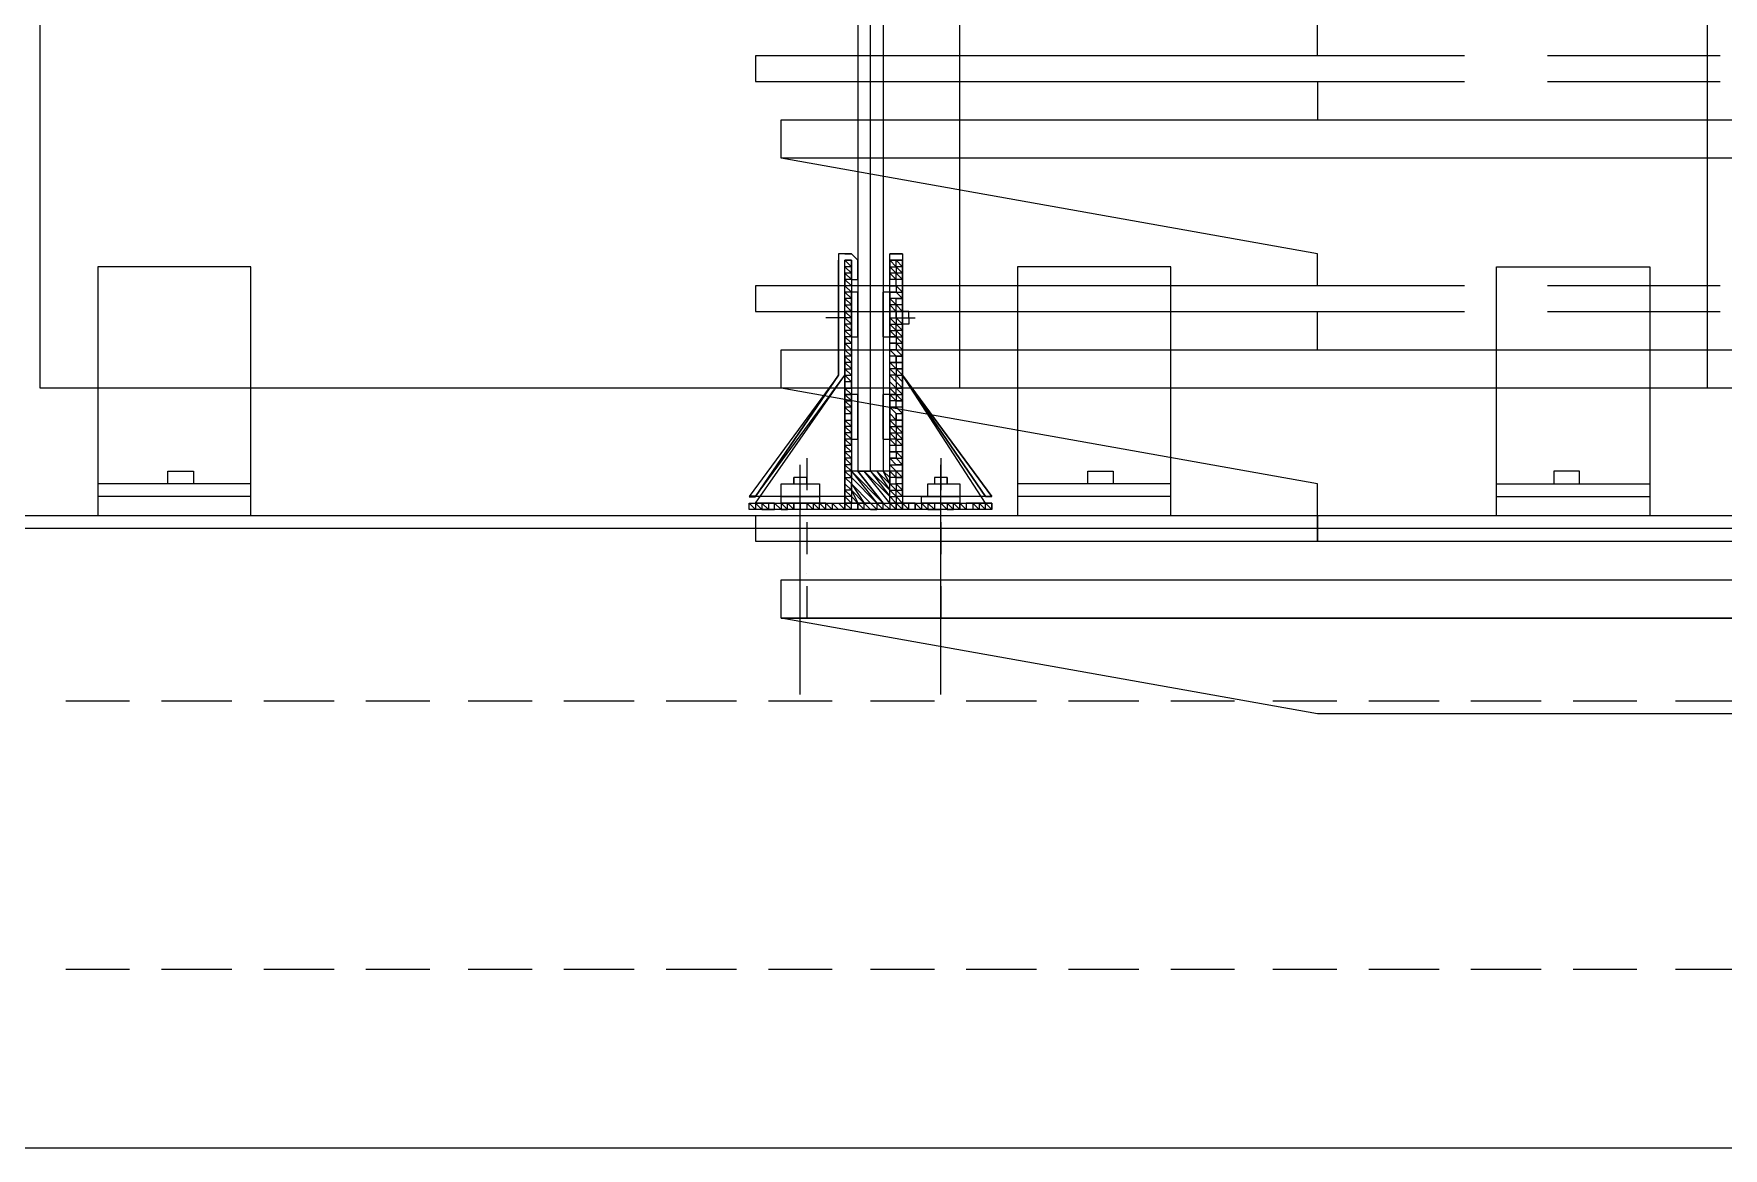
# Model space of a CAD drawing. Header units: millimetres. Extents: x 182 to 575, y -105 to 95.
# Drawn here: x 275.285 to 276.544, y 79.825 to 80.656 of the extents above; entities that cross this region are included whole.
import ezdxf

# ---------------------------------------------------------------- set-up
doc = ezdxf.new("R2010")
doc.units = ezdxf.units.MM
doc.header["$MEASUREMENT"] = 0
doc.layers.add('PDF_Geometry', color=7, linetype='Continuous')

msp = doc.modelspace()

# ---------------------------------------------------------------- linework, layer by layer
at = {"layer": 'PDF_Geometry', "lineweight": 13}
for points in [[(275.8992, 80.3301), (275.9088, 80.3301), (275.9088, 81.4253), (275.8992, 81.4253)], [(275.8992, 80.3301), (275.9088, 80.3301), (275.9088, 81.4253), (275.8992, 81.4253)], [(275.9183, 80.3301), (275.9088, 80.3301), (275.9088, 81.4253), (275.9183, 81.4253)], [(275.9183, 80.3301), (275.9088, 80.3301), (275.9088, 81.4253), (275.9183, 81.4253)], [(275.2897, 81.3729), (276.5326, 81.3729), (276.5326, 80.392), (275.2897, 80.392)], [(275.9754, 81.3729), (277.3231, 81.3729), (277.3231, 80.392), (275.9754, 80.392)], [(275.885, 80.4015), (275.885, 80.4872), (275.885, 80.4015), (275.8231, 80.311)], [(275.885, 80.4015), (275.885, 80.4872), (275.885, 80.4015), (275.8231, 80.311)], [(275.8945, 80.492), (275.8897, 80.492)], [(275.8897, 80.4872), (275.8945, 80.4872), (275.8945, 80.3062), (275.9231, 80.3062), (275.9231, 80.4872), (275.9326, 80.4872), (275.9326, 80.3015), (275.8897, 80.3015)], [(275.9945, 80.311), (275.9326, 80.4015), (275.9326, 80.4872), (275.9231, 80.4872), (275.9231, 80.4729), (275.9231, 80.4872), (275.9231, 80.492), (275.9326, 80.492), (275.9326, 80.4872), (275.9326, 80.4015), (275.9993, 80.311)], [(275.9231, 80.492), (275.9326, 80.492)], [(275.385, 80.3301), (275.404, 80.3301), (275.404, 80.3205), (275.385, 80.3205)], [(275.8707, 80.3205), (275.8707, 80.311), (275.8421, 80.311), (275.8421, 80.3205)], [(275.9754, 80.3205), (275.9754, 80.311), (275.9516, 80.311), (275.9516, 80.3205)], [(276.0707, 80.3301), (276.0897, 80.3301), (276.0897, 80.3205), (276.0707, 80.3205)], [(276.4373, 80.3301), (276.4183, 80.3301), (276.4183, 80.3205), (276.4373, 80.3205)], [(275.8707, 80.311), (275.8707, 80.3062), (275.8421, 80.3062), (275.8421, 80.311)], [(275.9754, 80.311), (275.9754, 80.3062), (275.9469, 80.3062), (275.9469, 80.311)]]:
    msp.add_lwpolyline(points, close=True, dxfattribs=at)
at = {"layer": 'PDF_Geometry', "lineweight": 0}
for points in [[(276.2421, 80.6396), (276.2421, 80.6634), (275.8421, 80.7301), (275.8421, 80.7634), (277.2231, 80.7634)], [(276.2421, 80.6205), (276.2421, 80.592)], [(276.2421, 80.4681), (276.2421, 80.492), (275.8421, 80.5634), (275.8421, 80.592), (277.2231, 80.592)], [(275.9183, 80.4301), (275.9183, 80.4634)], [(275.9231, 80.4301), (275.9231, 80.4634)], [(276.2421, 80.4205), (276.2421, 80.4491)], [(276.2421, 80.2967), (276.2421, 80.3205), (275.8421, 80.392), (275.8421, 80.4205), (277.2231, 80.4205)], [(275.9183, 80.3539), (275.9183, 80.3872)], [(275.9231, 80.3539), (275.9231, 80.3872)], [(275.9993, 80.2967), (275.8183, 80.2967)]]:
    msp.add_lwpolyline(points, dxfattribs=at)
at = {"layer": 'PDF_Geometry', "lineweight": 20}
for points in [[(276.2421, 80.6396), (275.8231, 80.6396), (275.8231, 80.6205), (276.2421, 80.6205)], [(275.885, 80.4872), (275.885, 80.4015), (275.8183, 80.311), (275.8231, 80.311), (275.8897, 80.4015), (275.8897, 80.4872), (275.8945, 80.4872), (275.8945, 80.4729), (275.8992, 80.4729), (275.8992, 80.4872)], [(275.8945, 80.492), (275.8897, 80.492)], [(275.8897, 80.4872), (275.8897, 80.4872)], [(275.8945, 80.4872), (275.8945, 80.4872)], [(275.9231, 80.492), (275.9326, 80.492)], [(275.9945, 80.311), (275.9326, 80.311), (275.9326, 80.4015), (275.9326, 80.4872), (275.9231, 80.4872), (275.9231, 80.4729), (275.9231, 80.4872)], [(275.9945, 80.3062), (275.9326, 80.4015), (275.9945, 80.311), (275.9993, 80.311), (275.9326, 80.4015), (275.9326, 80.4872)], [(276.2421, 80.4681), (275.8231, 80.4681), (275.8231, 80.4491), (276.2421, 80.4491)], [(275.9326, 80.4443), (275.9326, 80.4491), (275.9326, 80.4443)], [(275.8945, 80.4443), (275.8754, 80.4443)], [(275.9231, 80.4443), (275.9421, 80.4443)], [(275.9326, 80.4443), (275.9326, 80.4396), (275.9326, 80.4443)], [(275.8231, 80.3062), (275.8897, 80.4015), (275.8897, 80.311), (275.8231, 80.311)], [(275.9183, 80.3062), (275.8992, 80.3301), (275.9183, 80.3062), (275.8945, 80.3301), (275.9135, 80.3062), (275.8945, 80.3253), (275.9135, 80.3062)], [(275.9088, 80.3062), (275.8945, 80.3205), (275.9088, 80.3062)], [(275.8945, 80.3205), (275.904, 80.3062), (275.8945, 80.3158), (275.904, 80.3062)], [(275.9088, 80.3301), (275.9231, 80.311), (275.904, 80.3301), (275.9231, 80.311)], [(275.9231, 80.3062), (275.904, 80.3301)], [(275.9231, 80.3205), (275.9135, 80.3301), (275.9231, 80.3158), (275.9088, 80.3301), (275.9231, 80.3158)], [(275.9231, 80.3301), (275.9231, 80.3253), (275.9183, 80.3301), (275.9231, 80.3205), (275.9183, 80.3301)], [(275.8945, 80.3158), (275.8992, 80.3062), (275.8945, 80.311), (275.8992, 80.3062)], [(275.8945, 80.3062), (275.8945, 80.3062)], [(277.6802, 80.2872), (272.985, 80.2872)], [(277.6802, 79.8253), (272.985, 79.8253)]]:
    msp.add_lwpolyline(points, dxfattribs=at)
at = {"layer": 'PDF_Geometry', "lineweight": 13}
for points in [[(276.3516, 80.6396), (276.2421, 80.6396)], [(276.5421, 80.6396), (276.4135, 80.6396)], [(276.2421, 80.6205), (276.3516, 80.6205)], [(276.4135, 80.6205), (276.5421, 80.6205)], [(275.8945, 80.492), (275.8897, 80.492)], [(275.8897, 80.4872), (275.8945, 80.4872), (275.8945, 80.4729), (275.8945, 80.4872)], [(275.8897, 80.4872), (275.8897, 80.4872)], [(275.8897, 80.4872), (275.8897, 80.4872)], [(275.8897, 80.4872), (275.8897, 80.4872)], [(275.8945, 80.4872), (275.8945, 80.4729), (275.8945, 80.4872)], [(275.9231, 80.492), (275.9326, 80.492)], [(275.9326, 80.4872), (275.9326, 80.4015), (275.9993, 80.311), (275.9326, 80.4015), (275.9326, 80.4872), (275.9326, 80.4015), (275.9993, 80.311), (275.9945, 80.311), (275.9326, 80.4015), (275.9326, 80.4872), (275.9231, 80.4872), (275.9231, 80.4729), (275.9231, 80.4872)], [(275.9231, 80.4872), (275.9231, 80.4729), (275.9231, 80.4872)], [(275.4469, 80.2967), (275.4469, 80.4824), (275.3326, 80.4824), (275.3326, 80.2967)], [(276.1326, 80.2967), (276.1326, 80.4824), (276.0183, 80.4824), (276.0183, 80.2967)], [(276.3754, 80.2967), (276.3754, 80.4824), (276.4897, 80.4824), (276.4897, 80.2967)], [(276.3516, 80.4681), (276.2421, 80.4681)], [(276.5421, 80.4681), (276.4135, 80.4681)], [(276.2421, 80.4491), (276.3516, 80.4491)], [(276.4135, 80.4491), (276.5421, 80.4491)], [(275.8231, 80.3062), (275.8897, 80.3062), (275.8897, 80.4015)], [(275.8564, 80.1634), (275.8564, 80.3348)], [(275.8612, 80.3396), (275.8612, 80.3158)], [(275.9612, 80.3396), (275.9612, 80.3158)], [(275.9612, 80.1634), (275.9612, 80.3348)], [(275.4469, 80.3205), (275.3326, 80.3205)], [(275.8612, 80.3253), (275.8612, 80.3205), (275.8612, 80.3253), (275.8516, 80.3253), (275.8516, 80.3205), (275.8516, 80.3253)], [(275.9612, 80.3253), (275.9564, 80.3253), (275.9564, 80.3205)], [(275.9659, 80.3253), (275.9659, 80.3205), (275.9659, 80.3253), (275.9612, 80.3253), (275.9612, 80.3205)], [(276.1326, 80.3205), (276.0183, 80.3205)], [(276.3754, 80.3205), (276.4897, 80.3205)], [(275.4469, 80.311), (275.3326, 80.311)], [(276.1326, 80.311), (276.0183, 80.311)], [(276.3754, 80.311), (276.4897, 80.311)], [(277.6802, 80.2967), (272.985, 80.2967)], [(275.8612, 80.3062), (275.8612, 80.3062)], [(275.9612, 80.3062), (275.9612, 80.3062)], [(276.3088, 80.2967), (276.2421, 80.2967), (276.2421, 80.2777), (276.3088, 80.2777)], [(276.4992, 80.2967), (276.3707, 80.2967)], [(275.8612, 80.292), (275.8612, 80.2682)], [(275.9612, 80.292), (275.9612, 80.2682)], [(276.3707, 80.2777), (276.4992, 80.2777)], [(275.8612, 80.2539), (275.8612, 80.2539)], [(275.8612, 80.2443), (275.8612, 80.2205)], [(275.9612, 80.2539), (275.9612, 80.2539)], [(275.9612, 80.2443), (275.9612, 80.2205)], [(275.3564, 80.1586), (275.3088, 80.1586)], [(275.4326, 80.1586), (275.3802, 80.1586)], [(275.5088, 80.1586), (275.4564, 80.1586)], [(275.5802, 80.1586), (275.5326, 80.1586)], [(275.6564, 80.1586), (275.6088, 80.1586)], [(275.7326, 80.1586), (275.6802, 80.1586)], [(275.8088, 80.1586), (275.7564, 80.1586)], [(275.8802, 80.1586), (275.8326, 80.1586)], [(275.9564, 80.1586), (275.9088, 80.1586)], [(276.0326, 80.1586), (275.9802, 80.1586)], [(276.1088, 80.1586), (276.0564, 80.1586)], [(276.1802, 80.1586), (276.1326, 80.1586)], [(276.2564, 80.1586), (276.2088, 80.1586)], [(276.3326, 80.1586), (276.2802, 80.1586)], [(276.4088, 80.1586), (276.3564, 80.1586)], [(276.4802, 80.1586), (276.4326, 80.1586)], [(276.5564, 80.1586), (276.5088, 80.1586)], [(275.3564, 79.9586), (275.3088, 79.9586)], [(275.4326, 79.9586), (275.3802, 79.9586)], [(275.5088, 79.9586), (275.4564, 79.9586)], [(275.5802, 79.9586), (275.5326, 79.9586)], [(275.6564, 79.9586), (275.6088, 79.9586)], [(275.7326, 79.9586), (275.6802, 79.9586)], [(275.8088, 79.9586), (275.7564, 79.9586)], [(275.8802, 79.9586), (275.8326, 79.9586)], [(275.9564, 79.9586), (275.9088, 79.9586)], [(276.0326, 79.9586), (275.9802, 79.9586)], [(276.1088, 79.9586), (276.0564, 79.9586)], [(276.1802, 79.9586), (276.1326, 79.9586)], [(276.2564, 79.9586), (276.2088, 79.9586)], [(276.3326, 79.9586), (276.2802, 79.9586)], [(276.4088, 79.9586), (276.3564, 79.9586)], [(276.4802, 79.9586), (276.4326, 79.9586)], [(276.5564, 79.9586), (276.5088, 79.9586)]]:
    msp.add_lwpolyline(points, dxfattribs=at)
at = {"layer": 'PDF_Geometry', "lineweight": 0}
for points in [[(275.8421, 80.592), (277.3231, 80.592), (277.3231, 80.5634), (275.8421, 80.5634)], [(275.8945, 80.4634), (275.8945, 80.4301)], [(275.8992, 80.4634), (275.8992, 80.4301)], [(275.9231, 80.4634), (275.9231, 80.4301)], [(275.8421, 80.4205), (277.3231, 80.4205), (277.3231, 80.392), (275.8421, 80.392)], [(275.8945, 80.3872), (275.8945, 80.3539)], [(275.8992, 80.3872), (275.8992, 80.3539)], [(275.9231, 80.3872), (275.9231, 80.3539)], [(275.8421, 80.2205), (275.8421, 80.2491), (277.3231, 80.2491), (277.3231, 80.2205)], [(277.3231, 80.2205), (277.3231, 80.1491), (276.2421, 80.1491), (275.8421, 80.2205)]]:
    msp.add_lwpolyline(points, close=True, dxfattribs=at)
at = {"layer": 'PDF_Geometry', "lineweight": 20}
for points in [[(275.8231, 80.311), (275.8897, 80.4015), (275.8897, 80.4872), (275.8945, 80.4872), (275.8945, 80.4729), (275.8992, 80.4729), (275.8992, 80.4872), (275.8945, 80.492), (275.8897, 80.492), (275.885, 80.492), (275.885, 80.4872), (275.885, 80.4015), (275.8183, 80.311)], [(275.8992, 80.4634), (275.8945, 80.4634), (275.8945, 80.4301), (275.8992, 80.4301)], [(275.9231, 80.4634), (275.9183, 80.4634), (275.9183, 80.4301), (275.9231, 80.4301)], [(275.885, 80.4443), (275.885, 80.4491), (275.885, 80.4443), (275.885, 80.4491), (275.885, 80.4443), (275.885, 80.4396), (275.885, 80.4443), (275.885, 80.4396)], [(275.9373, 80.4443), (275.9373, 80.4491), (275.9326, 80.4491), (275.9326, 80.4443)], [(275.9373, 80.4443), (275.9373, 80.4396), (275.9326, 80.4396), (275.9326, 80.4443)], [(275.8992, 80.3872), (275.8945, 80.3872), (275.8945, 80.3539), (275.8992, 80.3539)], [(275.9231, 80.3872), (275.9183, 80.3872), (275.9183, 80.3539), (275.9231, 80.3539)], [(275.9231, 80.3301), (275.8945, 80.3301), (275.8945, 80.3062), (275.9231, 80.3062)], [(275.9993, 80.3062), (275.9993, 80.3015), (275.8183, 80.3015), (275.8183, 80.3062)], [(275.8231, 80.2777), (277.3231, 80.2777), (277.3231, 80.2967), (275.8231, 80.2967)], [(275.8231, 80.2777), (276.2421, 80.2777), (276.2421, 80.2967), (275.8231, 80.2967)], [(275.8421, 80.2205), (275.8421, 80.2491), (277.3231, 80.2491), (277.3231, 80.2205)], [(277.3231, 80.2205), (277.3231, 80.1491), (276.2421, 80.1491), (275.8421, 80.2205)]]:
    msp.add_lwpolyline(points, close=True, dxfattribs=at)
at = {"layer": 'PDF_Geometry', "color": 8, "lineweight": 13, "true_color": 0x808080}
for points in [[(275.8897, 80.4872), (275.8945, 80.4824), (275.8945, 80.4872)], [(275.8897, 80.4586), (275.8897, 80.4539), (275.8945, 80.4539)], [(275.8897, 80.4443), (275.8945, 80.4396), (275.8945, 80.4443), (275.8897, 80.4491)], [(275.9231, 80.4443), (275.9278, 80.4443), (275.9278, 80.4396), (275.9326, 80.4396), (275.9278, 80.4443), (275.9278, 80.4491), (275.9231, 80.4491)], [(275.8897, 80.392), (275.8945, 80.392), (275.8945, 80.3967), (275.8897, 80.3967)], [(275.9231, 80.4015), (275.9278, 80.3967), (275.9278, 80.4015)], [(275.9278, 80.3967), (275.9278, 80.392), (275.9326, 80.392)], [(275.8897, 80.3681), (275.8897, 80.3729), (275.8897, 80.3681), (275.8945, 80.3681), (275.8945, 80.3634)], [(275.9231, 80.3681), (275.9278, 80.3634), (275.9326, 80.3634), (275.9278, 80.3634), (275.9278, 80.3681)], [(275.9278, 80.3539), (275.9326, 80.3491), (275.9278, 80.3491), (275.9278, 80.3539), (275.9231, 80.3539), (275.9231, 80.3586), (275.9278, 80.3586)], [(275.8897, 80.3205), (275.8945, 80.3158), (275.8945, 80.3205), (275.8897, 80.3253)], [(275.9231, 80.3205), (275.9278, 80.3205), (275.9278, 80.3158), (275.9326, 80.3158), (275.9278, 80.3205), (275.9278, 80.3253), (275.9231, 80.3253)], [(275.8183, 80.3062), (275.8231, 80.3062), (275.8231, 80.3015)], [(275.8373, 80.3062), (275.8421, 80.3062), (275.8421, 80.3015)], [(275.8516, 80.3062), (275.8516, 80.3015), (275.8516, 80.3062), (275.8469, 80.3062)], [(275.8754, 80.3015), (275.8754, 80.3062), (275.8707, 80.3062)], [(275.8754, 80.3062), (275.8802, 80.3062), (275.8802, 80.3015)], [(275.8897, 80.3062), (275.8897, 80.3015), (275.885, 80.3062), (275.8897, 80.3062), (275.8945, 80.3015), (275.8945, 80.3062)], [(275.8897, 80.3062), (275.8945, 80.3015), (275.8945, 80.3062)], [(275.8992, 80.3062), (275.8945, 80.3062), (275.8992, 80.3062), (275.8992, 80.3015)], [(275.8992, 80.3062), (275.8945, 80.3062), (275.8992, 80.3062), (275.8992, 80.3015)], [(275.8992, 80.3062), (275.904, 80.3015), (275.904, 80.3062)], [(275.8992, 80.3062), (275.904, 80.3015), (275.904, 80.3062)], [(275.904, 80.3062), (275.9088, 80.3015), (275.9135, 80.3015), (275.9088, 80.3062), (275.9135, 80.3062), (275.9135, 80.3015), (275.9088, 80.3015), (275.904, 80.3062), (275.9088, 80.3062), (275.904, 80.3062), (275.9088, 80.3062)], [(275.9088, 80.3062), (275.9135, 80.3062), (275.9135, 80.3015)], [(275.9135, 80.3062), (275.9183, 80.3015), (275.9135, 80.3062), (275.9183, 80.3062), (275.9231, 80.3062), (275.9231, 80.3015), (275.9183, 80.3015), (275.9183, 80.3062), (275.9135, 80.3062), (275.9183, 80.3062), (275.9231, 80.3015), (275.9183, 80.3015), (275.9183, 80.3062)], [(275.9183, 80.3062), (275.9231, 80.3062), (275.9231, 80.3015)], [(275.9231, 80.3062), (275.9278, 80.3015), (275.9278, 80.3062)], [(275.9326, 80.3062), (275.9373, 80.3015), (275.9373, 80.3062)], [(275.9421, 80.3062), (275.9421, 80.3015), (275.9421, 80.3062), (275.9373, 80.3062)], [(275.9421, 80.3062), (275.9469, 80.3062), (275.9469, 80.3015)], [(275.9516, 80.3062), (275.9564, 80.3062), (275.9564, 80.3015)], [(275.9612, 80.3062), (275.9659, 80.3062), (275.9659, 80.3015)], [(275.9754, 80.3062), (275.9754, 80.3015), (275.9754, 80.3062), (275.9707, 80.3062)], [(275.9754, 80.3062), (275.9802, 80.3062), (275.9802, 80.3015)], [(275.9897, 80.3062), (275.9945, 80.3015), (275.9945, 80.3062)], [(275.9993, 80.3015), (275.9993, 80.3062), (275.9945, 80.3062)]]:
    msp.add_lwpolyline(points, close=True, dxfattribs=at)
for points in [[(275.8897, 80.4872), (275.8897, 80.4872)], [(275.8897, 80.4872), (275.8897, 80.4872)], [(275.8945, 80.4872), (275.8945, 80.4872)], [(275.9326, 80.4872), (275.9278, 80.4872), (275.9326, 80.4824), (275.9278, 80.4824), (275.9278, 80.4872), (275.9231, 80.4872), (275.9278, 80.4824), (275.9326, 80.4777), (275.9278, 80.4777), (275.9231, 80.4824), (275.9278, 80.4824), (275.9278, 80.4777), (275.9326, 80.4729), (275.9278, 80.4729), (275.9278, 80.4777), (275.9231, 80.4777), (275.9231, 80.4824)], [(275.9278, 80.4872), (275.9278, 80.4872)], [(275.8945, 80.4824), (275.8897, 80.4824), (275.8945, 80.4777), (275.8897, 80.4777), (275.8897, 80.4729), (275.8945, 80.4681), (275.8897, 80.4681), (275.8897, 80.4729)], [(275.8897, 80.4824), (275.8897, 80.4824)], [(275.8897, 80.4824), (275.8897, 80.4824)], [(275.8897, 80.4777), (275.8945, 80.4729), (275.8945, 80.4777)], [(275.8897, 80.4777), (275.8897, 80.4777)], [(275.8897, 80.4777), (275.8897, 80.4777)], [(275.8945, 80.4729), (275.8897, 80.4729), (275.8897, 80.4681), (275.8945, 80.4634), (275.8897, 80.4634), (275.8897, 80.4681)], [(275.8897, 80.4729), (275.8897, 80.4729)], [(275.9326, 80.4681), (275.9278, 80.4681), (275.9278, 80.4729), (275.9231, 80.4777)], [(275.9278, 80.4681), (275.9231, 80.4681), (275.9278, 80.4681), (275.9278, 80.4634), (275.9326, 80.4634), (275.9278, 80.4681), (275.9278, 80.4729), (275.9231, 80.4729)], [(275.9231, 80.4729), (275.9231, 80.4729)], [(275.9231, 80.4729), (275.9231, 80.4729)], [(275.8945, 80.4586), (275.8897, 80.4586), (275.8897, 80.4634), (275.8945, 80.4586), (275.8945, 80.4634)], [(275.8897, 80.4634), (275.8897, 80.4634)], [(275.8897, 80.4586), (275.8897, 80.4539), (275.8945, 80.4491), (275.8945, 80.4539)], [(275.8945, 80.4681), (275.8945, 80.4681)], [(275.8945, 80.4681), (275.8945, 80.4681)], [(275.8945, 80.4634), (275.8945, 80.4634)], [(275.9231, 80.4681), (275.9231, 80.4681)], [(275.9326, 80.4586), (275.9278, 80.4586), (275.9326, 80.4586), (275.9278, 80.4634), (275.9231, 80.4634), (275.9278, 80.4634)], [(275.9231, 80.4634), (275.9231, 80.4634)], [(275.9326, 80.4539), (275.9278, 80.4539), (275.9278, 80.4586), (275.9231, 80.4586)], [(275.9278, 80.4586), (275.9231, 80.4586), (275.9278, 80.4539), (275.9326, 80.4491), (275.9278, 80.4491), (275.9278, 80.4443), (275.9326, 80.4443)], [(275.9278, 80.4634), (275.9278, 80.4634)], [(275.9278, 80.4634), (275.9278, 80.4634)], [(275.9326, 80.4681), (275.9326, 80.4681)], [(275.8945, 80.4491), (275.8897, 80.4491), (275.8897, 80.4539)], [(275.8897, 80.4491), (275.8897, 80.4491)], [(275.8945, 80.4539), (275.8945, 80.4539)], [(275.9231, 80.4539), (275.9231, 80.4539)], [(275.9326, 80.4491), (275.9278, 80.4491), (275.9278, 80.4539), (275.9231, 80.4539), (275.9278, 80.4491)], [(275.9231, 80.4491), (275.9231, 80.4491)], [(275.9278, 80.4539), (275.9278, 80.4539)], [(275.9278, 80.4539), (275.9278, 80.4539)], [(275.8897, 80.4443), (275.8897, 80.4443)], [(275.8897, 80.4443), (275.8897, 80.4443)], [(275.8897, 80.4443), (275.8897, 80.4443)], [(275.8945, 80.4396), (275.8897, 80.4396), (275.8945, 80.4348), (275.8897, 80.4348), (275.8945, 80.4301), (275.8897, 80.4301), (275.8897, 80.4253), (275.8945, 80.4253)], [(275.8897, 80.4396), (275.8897, 80.4396)], [(275.8897, 80.4396), (275.8897, 80.4396)], [(275.8897, 80.4348), (275.8897, 80.4348)], [(275.8897, 80.4348), (275.8897, 80.4348)], [(275.8897, 80.4301), (275.8945, 80.4253), (275.8897, 80.4301), (275.8897, 80.4348)], [(275.8945, 80.4443), (275.8945, 80.4443)], [(275.8945, 80.4348), (275.8945, 80.4348)], [(275.9326, 80.4348), (275.9278, 80.4348), (275.9278, 80.4396), (275.9231, 80.4443)], [(275.9278, 80.4301), (275.9278, 80.4253), (275.9326, 80.4253), (275.9278, 80.4301), (275.9231, 80.4301), (275.9278, 80.4301), (275.9231, 80.4348), (275.9278, 80.4348), (275.9278, 80.4301), (275.9326, 80.4301), (275.9278, 80.4348), (275.9231, 80.4396), (275.9278, 80.4396), (275.9326, 80.4348), (275.9326, 80.4396)], [(275.9231, 80.4396), (275.9231, 80.4396)], [(275.9278, 80.4443), (275.9278, 80.4443)], [(275.9326, 80.4443), (275.9326, 80.4443)], [(275.9326, 80.4443), (275.9326, 80.4443)], [(275.8897, 80.4301), (275.8897, 80.4301)], [(275.8945, 80.4158), (275.8897, 80.4158), (275.8897, 80.4205), (275.8945, 80.4158), (275.8945, 80.4205), (275.8897, 80.4253), (275.8897, 80.4205), (275.8897, 80.4253)], [(275.8945, 80.4301), (275.8945, 80.4301)], [(275.8945, 80.4253), (275.8945, 80.4253)], [(275.9231, 80.4301), (275.9231, 80.4301)], [(275.9326, 80.4205), (275.9278, 80.4253), (275.9231, 80.4253), (275.9278, 80.4253), (275.9278, 80.4205), (275.9326, 80.4158), (275.9278, 80.4158), (275.9326, 80.4158)], [(275.9231, 80.4253), (275.9231, 80.4253)], [(275.9326, 80.4301), (275.9326, 80.4301)], [(275.8945, 80.411), (275.8897, 80.4158), (275.8897, 80.411), (275.8897, 80.4062), (275.8945, 80.4062)], [(275.8897, 80.411), (275.8945, 80.4062), (275.8945, 80.411), (275.8897, 80.411), (275.8897, 80.4158)], [(275.8945, 80.4205), (275.8945, 80.4205)], [(275.8945, 80.4205), (275.8945, 80.4205)], [(275.8945, 80.411), (275.8945, 80.411)], [(275.8945, 80.411), (275.8945, 80.411)], [(275.9231, 80.4205), (275.9231, 80.4205)], [(275.9278, 80.4205), (275.9231, 80.4205), (275.9278, 80.4158), (275.9278, 80.411), (275.9326, 80.411), (275.9278, 80.411), (275.9278, 80.4158), (275.9231, 80.4158)], [(275.9231, 80.4158), (275.9231, 80.4158)], [(275.9278, 80.411), (275.9231, 80.411), (275.9278, 80.411), (275.9278, 80.4062), (275.9326, 80.4062), (275.9278, 80.4062), (275.9231, 80.411)], [(275.9278, 80.4205), (275.9278, 80.4205)], [(275.9278, 80.4205), (275.9278, 80.4205)], [(275.9326, 80.4205), (275.9326, 80.4205)], [(275.9326, 80.4205), (275.9326, 80.4205)], [(275.9326, 80.411), (275.9326, 80.411)], [(275.8945, 80.4015), (275.8897, 80.4062), (275.8897, 80.4015), (275.8945, 80.4015), (275.8945, 80.3967), (275.8897, 80.4015)], [(275.8897, 80.4062), (275.8897, 80.4062)], [(275.8897, 80.4015), (275.8897, 80.4015)], [(275.8897, 80.4015), (275.8897, 80.4015)], [(275.8897, 80.3967), (275.8897, 80.3967)], [(275.8897, 80.3967), (275.8897, 80.3967)], [(275.8897, 80.392), (275.8897, 80.3872), (275.8897, 80.3824), (275.8945, 80.3824), (275.8897, 80.3872), (275.8945, 80.3872), (275.8897, 80.392), (275.8897, 80.3967)], [(275.8945, 80.4015), (275.8945, 80.4015)], [(275.9278, 80.4062), (275.9278, 80.4015), (275.9326, 80.4015), (275.9278, 80.4062), (275.9231, 80.4062), (275.9278, 80.4015), (275.9326, 80.3967)], [(275.9231, 80.4062), (275.9231, 80.4062)], [(275.9231, 80.3967), (275.9231, 80.3967)], [(275.9231, 80.3967), (275.9231, 80.3967)], [(275.9278, 80.3872), (275.9231, 80.3872), (275.9278, 80.3872), (275.9278, 80.3824), (275.9326, 80.3824), (275.9278, 80.3872), (275.9278, 80.392), (275.9231, 80.392), (275.9278, 80.3872), (275.9326, 80.3872), (275.9278, 80.392), (275.9231, 80.3967)], [(275.9326, 80.4015), (275.9326, 80.4015)], [(275.9326, 80.3967), (275.9326, 80.3967)], [(275.9326, 80.3967), (275.9326, 80.3967)], [(275.8897, 80.392), (275.8897, 80.392)], [(275.8945, 80.3872), (275.8897, 80.3872)], [(275.8945, 80.392), (275.8945, 80.392)], [(275.8945, 80.3872), (275.8945, 80.3872)], [(275.9231, 80.392), (275.9231, 80.392)], [(275.9231, 80.3872), (275.9231, 80.3872)], [(275.9326, 80.3777), (275.9278, 80.3777), (275.9278, 80.3824), (275.9231, 80.3872)], [(275.9326, 80.3872), (275.9326, 80.3872)], [(275.8945, 80.3777), (275.8897, 80.3824), (275.8897, 80.3777), (275.8897, 80.3729), (275.8945, 80.3729), (275.8945, 80.3681)], [(275.8897, 80.3777), (275.8945, 80.3729), (275.8945, 80.3777), (275.8897, 80.3777), (275.8897, 80.3824)], [(275.8897, 80.3729), (275.8897, 80.3729)], [(275.8945, 80.3824), (275.8945, 80.3824)], [(275.8945, 80.3777), (275.8945, 80.3777)], [(275.8945, 80.3777), (275.8945, 80.3777)], [(275.9326, 80.3824), (275.9278, 80.3824), (275.9231, 80.3824)], [(275.9231, 80.3824), (275.9231, 80.3824)], [(275.9231, 80.3777), (275.9278, 80.3729), (275.9278, 80.3681), (275.9326, 80.3681), (275.9278, 80.3681), (275.9278, 80.3729), (275.9326, 80.3729), (275.9278, 80.3777), (275.9231, 80.3777), (275.9278, 80.3777)], [(275.9231, 80.3729), (275.9231, 80.3729)], [(275.9231, 80.3729), (275.9231, 80.3729)], [(275.9278, 80.3681), (275.9231, 80.3729)], [(275.9278, 80.3824), (275.9278, 80.3824)], [(275.9278, 80.3729), (275.9278, 80.3729)], [(275.9278, 80.3729), (275.9278, 80.3729)], [(275.9326, 80.3777), (275.9326, 80.3777)], [(275.9326, 80.3729), (275.9326, 80.3729)], [(275.8897, 80.3634), (275.8945, 80.3586), (275.8945, 80.3634), (275.8897, 80.3634), (275.8897, 80.3681)], [(275.8897, 80.3681), (275.8897, 80.3681)], [(275.8897, 80.3634), (275.8897, 80.3634)], [(275.8897, 80.3634), (275.8897, 80.3634)], [(275.8945, 80.3586), (275.8897, 80.3586), (275.8945, 80.3539), (275.8897, 80.3539), (275.8897, 80.3491), (275.8945, 80.3443), (275.8897, 80.3443), (275.8897, 80.3491)], [(275.8897, 80.3586), (275.8897, 80.3586)], [(275.8897, 80.3586), (275.8897, 80.3586)], [(275.8945, 80.3681), (275.8945, 80.3681)], [(275.9231, 80.3586), (275.9278, 80.3539), (275.9326, 80.3539), (275.9278, 80.3586), (275.9231, 80.3634), (275.9278, 80.3634), (275.9278, 80.3586), (275.9326, 80.3586), (275.9278, 80.3634)], [(275.9231, 80.3634), (275.9231, 80.3634)], [(275.9326, 80.3681), (275.9326, 80.3681)], [(275.9326, 80.3634), (275.9326, 80.3634)], [(275.8897, 80.3539), (275.8945, 80.3491), (275.8945, 80.3539)], [(275.8897, 80.3539), (275.8897, 80.3539)], [(275.8897, 80.3539), (275.8897, 80.3539)], [(275.8945, 80.3491), (275.8897, 80.3491), (275.8897, 80.3443), (275.8945, 80.3396), (275.8897, 80.3396), (275.8897, 80.3443)], [(275.8897, 80.3491), (275.8897, 80.3491)], [(275.9326, 80.3443), (275.9278, 80.3443), (275.9278, 80.3491), (275.9231, 80.3539)], [(275.9278, 80.3443), (275.9231, 80.3443), (275.9278, 80.3443), (275.9278, 80.3396), (275.9326, 80.3396), (275.9278, 80.3443), (275.9278, 80.3491), (275.9231, 80.3491)], [(275.9231, 80.3491), (275.9231, 80.3491)], [(275.9231, 80.3491), (275.9231, 80.3491)], [(275.9326, 80.3539), (275.9326, 80.3539)], [(275.9326, 80.3491), (275.9326, 80.3491)], [(275.8897, 80.3301), (275.8897, 80.3253), (275.8945, 80.3253), (275.8945, 80.3301), (275.8897, 80.3301), (275.8897, 80.3348), (275.8945, 80.3301), (275.8945, 80.3348), (275.8897, 80.3348), (275.8897, 80.3396), (275.8945, 80.3348), (275.8945, 80.3396)], [(275.8897, 80.3396), (275.8897, 80.3396)], [(275.8945, 80.3253), (275.8897, 80.3301), (275.8897, 80.3348)], [(275.8945, 80.3443), (275.8945, 80.3443)], [(275.8945, 80.3443), (275.8945, 80.3443)], [(275.8945, 80.3396), (275.8945, 80.3396)], [(275.9231, 80.3443), (275.9231, 80.3443)], [(275.9326, 80.3348), (275.9278, 80.3348), (275.9326, 80.3348), (275.9278, 80.3396), (275.9231, 80.3396), (275.9278, 80.3396)], [(275.9231, 80.3396), (275.9231, 80.3396)], [(275.9326, 80.3205), (275.9278, 80.3205), (275.9278, 80.3253), (275.9326, 80.3253), (275.9278, 80.3301), (275.9231, 80.3348), (275.9278, 80.3348), (275.9231, 80.3396)], [(275.9278, 80.3396), (275.9278, 80.3396)], [(275.9278, 80.3396), (275.9278, 80.3396)], [(275.9326, 80.3443), (275.9326, 80.3443)], [(275.9326, 80.3396), (275.9326, 80.3396)], [(275.8897, 80.3253), (275.8897, 80.3253)], [(275.8897, 80.3205), (275.8897, 80.3205)], [(275.8897, 80.3205), (275.8897, 80.3205)], [(275.8897, 80.3205), (275.8897, 80.3205)], [(275.8945, 80.3205), (275.8945, 80.3205)], [(275.9231, 80.3301), (275.9231, 80.3301)], [(275.9326, 80.3253), (275.9278, 80.3253), (275.9278, 80.3301), (275.9231, 80.3301), (275.9278, 80.3253)], [(275.9231, 80.3253), (275.9231, 80.3253)], [(275.9326, 80.311), (275.9278, 80.311), (275.9278, 80.3158), (275.9231, 80.3205)], [(275.9326, 80.3301), (275.9278, 80.3301)], [(275.9278, 80.3301), (275.9278, 80.3301)], [(275.9278, 80.3301), (275.9278, 80.3301)], [(275.9326, 80.3301), (275.9326, 80.3301)], [(275.9326, 80.3205), (275.9326, 80.3205)], [(275.9326, 80.3205), (275.9326, 80.3205)], [(275.8945, 80.3158), (275.8897, 80.3158), (275.8945, 80.311), (275.8897, 80.311), (275.8897, 80.3062), (275.8945, 80.3015), (275.8897, 80.3062), (275.8897, 80.3015)], [(275.8897, 80.3158), (275.8897, 80.3158)], [(275.8897, 80.3158), (275.8897, 80.3158)], [(275.8945, 80.3062), (275.8897, 80.311), (275.8897, 80.3158)], [(275.8897, 80.311), (275.8897, 80.311)], [(275.8945, 80.311), (275.8945, 80.311)], [(275.9326, 80.3015), (275.9278, 80.3062), (275.9231, 80.3062), (275.9278, 80.3062), (275.9326, 80.3015), (275.9326, 80.3062), (275.9278, 80.3062), (275.9278, 80.3015), (275.9231, 80.3062), (275.9278, 80.3062), (275.9231, 80.311), (275.9278, 80.311), (275.9278, 80.3062), (275.9326, 80.3062), (275.9278, 80.311), (275.9231, 80.3158), (275.9278, 80.3158), (275.9326, 80.311), (275.9326, 80.3158)], [(275.9231, 80.3158), (275.9231, 80.3158)], [(275.8183, 80.3015), (275.8183, 80.3062)], [(275.8231, 80.3062), (275.8278, 80.3062), (275.8278, 80.3015), (275.8326, 80.3015), (275.8373, 80.3015), (275.8373, 80.3062), (275.8326, 80.3062), (275.8373, 80.3062)], [(275.8326, 80.3062), (275.8278, 80.3062), (275.8326, 80.3062), (275.8326, 80.3015), (275.8278, 80.3062), (275.8231, 80.3062), (275.8278, 80.3015)], [(275.8231, 80.3015), (275.8231, 80.3015)], [(275.8421, 80.3015), (275.8469, 80.3015), (275.8421, 80.3062), (275.8469, 80.3062), (275.8516, 80.3015)], [(275.8469, 80.3015), (275.8469, 80.3062)], [(275.8516, 80.3062), (275.8564, 80.3062), (275.8564, 80.3015), (275.8564, 80.3062)], [(275.8659, 80.3062), (275.8612, 80.3062), (275.8659, 80.3062), (275.8659, 80.3015), (275.8612, 80.3062), (275.8564, 80.3062), (275.8612, 80.3062), (275.8612, 80.3015)], [(275.8564, 80.3015), (275.8564, 80.3015)], [(275.8802, 80.3015), (275.8754, 80.3015), (275.8707, 80.3015), (275.8707, 80.3062), (275.8659, 80.3062), (275.8707, 80.3015), (275.8659, 80.3015)], [(275.8659, 80.3015), (275.8659, 80.3015)], [(275.8754, 80.3062), (275.8707, 80.3062)], [(275.8707, 80.3062), (275.8707, 80.3062)], [(275.8802, 80.3062), (275.8802, 80.3062)], [(275.885, 80.3015), (275.8802, 80.3062), (275.885, 80.3062)], [(275.8802, 80.3062), (275.8802, 80.3062)], [(275.885, 80.3062), (275.885, 80.3062)], [(275.885, 80.3015), (275.885, 80.3015)], [(275.8945, 80.3062), (275.8945, 80.3062)], [(275.8945, 80.3062), (275.8945, 80.3062)], [(275.8945, 80.3062), (275.8945, 80.3062)], [(275.8945, 80.3015), (275.8945, 80.3015)], [(275.8992, 80.3015), (275.8992, 80.3015)], [(275.8992, 80.3015), (275.8992, 80.3015)], [(275.8992, 80.3015), (275.8992, 80.3015)], [(275.8992, 80.3015), (275.8992, 80.3015)], [(275.904, 80.3062), (275.904, 80.3062)], [(275.904, 80.3015), (275.904, 80.3015)], [(275.904, 80.3015), (275.904, 80.3015)], [(275.9088, 80.3062), (275.9088, 80.3062)], [(275.9088, 80.3015), (275.9088, 80.3015)], [(275.9135, 80.3062), (275.9135, 80.3062)], [(275.9183, 80.3062), (275.9183, 80.3062)], [(275.9183, 80.3015), (275.9183, 80.3015)], [(275.9231, 80.3062), (275.9231, 80.3062)], [(275.9278, 80.3015), (275.9278, 80.3015)], [(275.9326, 80.3062), (275.9326, 80.3062)], [(275.9326, 80.3062), (275.9326, 80.3062)], [(275.9326, 80.3015), (275.9326, 80.3015)], [(275.9373, 80.3062), (275.9373, 80.3062)], [(275.9373, 80.3015), (275.9373, 80.3015)], [(275.9421, 80.3015), (275.9421, 80.3015)], [(275.9469, 80.3062), (275.9516, 80.3062), (275.9516, 80.3015), (275.9564, 80.3015), (275.9612, 80.3015), (275.9612, 80.3062), (275.9564, 80.3062), (275.9612, 80.3062)], [(275.9516, 80.3015), (275.9469, 80.3062), (275.9516, 80.3062)], [(275.9469, 80.3015), (275.9469, 80.3015)], [(275.9564, 80.3062), (275.9564, 80.3062)], [(275.9659, 80.3015), (275.9707, 80.3015), (275.9659, 80.3062), (275.9707, 80.3062), (275.9754, 80.3015)], [(275.9707, 80.3015), (275.9707, 80.3062)], [(275.9897, 80.3062), (275.985, 80.3062), (275.9897, 80.3062), (275.9897, 80.3015), (275.985, 80.3062), (275.9802, 80.3062), (275.985, 80.3062), (275.985, 80.3015)], [(275.9802, 80.3015), (275.9802, 80.3015)], [(275.9945, 80.3015), (275.9897, 80.3015)], [(275.9897, 80.3015), (275.9897, 80.3015)], [(275.9945, 80.3062), (275.9945, 80.3062)], [(275.9945, 80.3062), (275.9945, 80.3062)], [(275.9993, 80.3062), (275.9993, 80.3062)]]:
    msp.add_lwpolyline(points, dxfattribs=at)
at = {"layer": 'PDF_Geometry', "lineweight": 40}
msp.add_lwpolyline([(275.8231, 80.311), (275.8183, 80.311)], dxfattribs=at)

doc.saveas('drawing.dxf')
